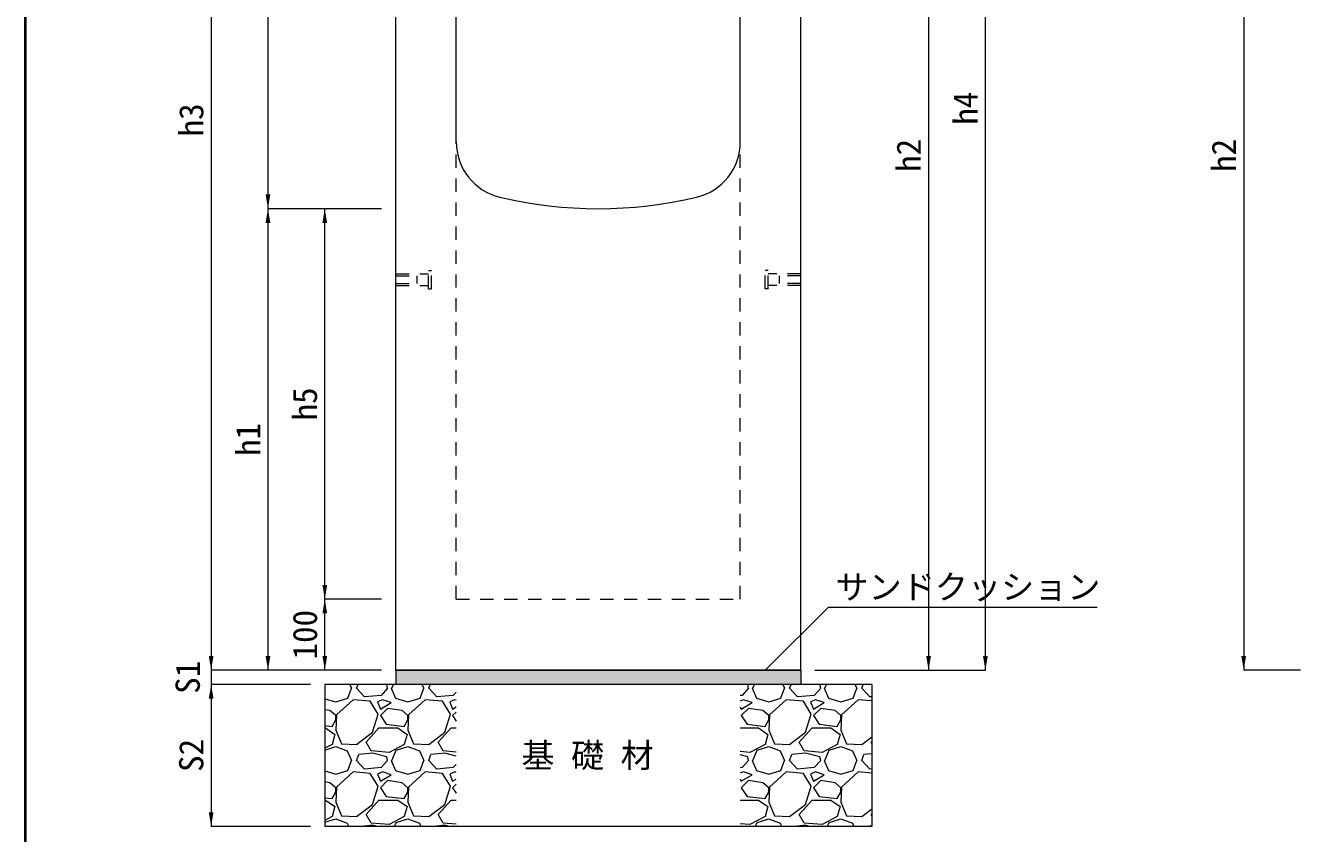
# Model space of a CAD drawing. Units: millimetres at full size; details may follow other scales. Extents: x 0 to 26200, y 7460 to 13400.
# Drawn here: x 18200 to 19995, y 9728 to 10866 of the extents above; entities that cross this region are included whole.
import ezdxf
from ezdxf.enums import TextEntityAlignment as Align

# ---------------------------------------------------------------- set-up
doc = ezdxf.new("R2010")
doc.units = ezdxf.units.MM
doc.header["$LTSCALE"] = 25
doc.linetypes.add('USER1', pattern=[1.35, 0.75, -0.6])
doc.layers.add('ハッチング', color=7, linetype='Continuous')
doc.layers.add('文字', color=7, linetype='Continuous')
for name, color, linetype, lineweight in [('ハッチング_基礎', 150, 'Continuous', 9), ('図枠', 7, 'Continuous', 5), ('寸法線', 7, 'Continuous', 9), ('引出線', 4, 'Continuous', 9), ('本体', 2, 'Continuous', 20), ('舗装・基礎', 7, 'Continuous', 5), ('ｲﾝｻｰﾄ', 3, 'USER1', 9)]:
    doc.layers.add(name, color=color, linetype=linetype, lineweight=lineweight)
doc.styles.add('ＭＳ ゴシック', font='')
doc.styles.get('ＭＳ ゴシック').set_extended_font_data('MS Gothic')

# ---------------------------------------------------------------- blocks, each defined once
blk = doc.blocks.new('filled_arrow')
at = {"color": 0, "linetype": 'Continuous', "lineweight": -2}
blk.add_solid([(7.5, 1.25), (0, 0), (7.5, -1.25)], dxfattribs=at)

msp = doc.modelspace()

# ---------------------------------------------------------------- hatches: boundary and pattern name
at = {"layer": 'ハッチング'}
msp.add_hatch(color=256, dxfattribs=at).paths.add_polyline_path([(19291.34, 9938.28), (19291.34, 9958.28), (18721.34, 9958.28), (18721.34, 9938.28)])

# ---------------------------------------------------------------- linework, layer by layer
at = {"layer": 'ハッチング_基礎'}
for p, q in [((18653.97, 9918.68), (18659.05, 9932.91)), ((18656.57, 9938.28), (18659.05, 9932.91)), ((18666.16, 9932.91), (18668.17, 9938.28)), ((18677.33, 9920.71), (18666.16, 9932.91)), ((18709.85, 9932.91), (18700.7, 9922.75)), ((18708.83, 9937.99), (18707.65, 9938.28)), ((18709.85, 9932.91), (18708.83, 9937.99)), ((18714.93, 9932.91), (18721.02, 9918.68)), ((18715.94, 9932.91), (18718.25, 9938.28)), ((18755.57, 9918.68), (18760.65, 9932.91)), ((18758.17, 9938.28), (18760.65, 9932.91)), ((18767.76, 9932.91), (18769.77, 9938.28)), ((18778.93, 9920.71), (18767.76, 9932.91)), ((18806.34, 9927.23), (18802.3, 9922.75)), ((19217.85, 9932.91), (19208.7, 9922.75)), ((19216.83, 9937.99), (19215.65, 9938.28)), ((19217.85, 9932.91), (19216.83, 9937.99)), ((19222.93, 9932.91), (19229.02, 9918.68)), ((19223.94, 9932.91), (19226.25, 9938.28)), ((19263.57, 9918.68), (19268.65, 9932.91)), ((19266.17, 9938.28), (19268.65, 9932.91)), ((19275.76, 9932.91), (19277.77, 9938.28)), ((19286.93, 9920.71), (19275.76, 9932.91)), ((19319.45, 9932.91), (19310.3, 9922.75)), ((19318.43, 9937.99), (19317.25, 9938.28)), ((19319.45, 9932.91), (19318.43, 9937.99)), ((19324.53, 9932.91), (19330.62, 9918.68)), ((19325.54, 9932.91), (19327.85, 9938.28)), ((19365.17, 9918.68), (19370.25, 9932.91)), ((19367.77, 9938.28), (19370.25, 9932.91)), ((19377.36, 9932.91), (19379.37, 9938.28)), ((19388.53, 9920.71), (19377.36, 9932.91)), ((18621.34, 9918.12), (18636.69, 9913.6)), ((18636.69, 9913.6), (18653.97, 9918.68)), ((18661.08, 9916.65), (18637.71, 9895.32)), ((18685.46, 9914.62), (18661.08, 9916.65)), ((18700.7, 9922.75), (18677.33, 9920.71)), ((18696.64, 9896.33), (18685.46, 9914.62)), ((18702.73, 9916.65), (18695.62, 9913.6)), ((18695.62, 9913.6), (18699.69, 9903.44)), ((18699.69, 9903.44), (18714.93, 9912.59)), ((18714.93, 9912.59), (18702.73, 9916.65)), ((18721.02, 9918.68), (18738.29, 9913.6)), ((18738.29, 9913.6), (18755.57, 9918.68)), ((18762.68, 9916.65), (18739.31, 9895.32)), ((18787.06, 9914.62), (18762.68, 9916.65)), ((18802.3, 9922.75), (18778.93, 9920.71)), ((18798.24, 9896.33), (18787.06, 9914.62)), ((18804.33, 9916.65), (18797.22, 9913.6)), ((18797.22, 9913.6), (18801.29, 9903.44)), ((18806.34, 9915.98), (18804.33, 9916.65)), ((19208.7, 9922.75), (19206.34, 9922.54)), ((19210.73, 9916.65), (19206.34, 9914.77)), ((19207.69, 9903.44), (19222.93, 9912.59)), ((19222.93, 9912.59), (19210.73, 9916.65)), ((19229.02, 9918.68), (19246.29, 9913.6)), ((19246.29, 9913.6), (19263.57, 9918.68)), ((19270.68, 9916.65), (19247.31, 9895.32)), ((19295.06, 9914.62), (19270.68, 9916.65)), ((19310.3, 9922.75), (19286.93, 9920.71)), ((19306.24, 9896.33), (19295.06, 9914.62)), ((19312.33, 9916.65), (19305.22, 9913.6)), ((19305.22, 9913.6), (19309.29, 9903.44)), ((19309.29, 9903.44), (19324.53, 9912.59)), ((19324.53, 9912.59), (19312.33, 9916.65)), ((19330.62, 9918.68), (19347.89, 9913.6)), ((19347.89, 9913.6), (19365.17, 9918.68)), ((19372.28, 9916.65), (19348.91, 9895.32)), ((19391.34, 9915.06), (19372.28, 9916.65)), ((19391.34, 9920.96), (19388.53, 9920.71)), ((18628.57, 9901.41), (18621.34, 9902.49)), ((18636.69, 9894.3), (18628.57, 9901.41)), ((18637.71, 9895.31), (18636.69, 9873.98)), ((18636.69, 9888.2), (18636.69, 9894.3)), ((18688.51, 9870.93), (18696.64, 9896.33)), ((18709.85, 9904.46), (18699.69, 9894.3)), ((18699.69, 9894.3), (18707.81, 9882.11)), ((18730.17, 9901.41), (18709.85, 9904.46)), ((18738.29, 9894.3), (18730.17, 9901.41)), ((18739.31, 9895.31), (18738.29, 9873.98)), ((18738.29, 9888.2), (18738.29, 9894.3)), ((18790.11, 9870.93), (18798.24, 9896.33)), ((18801.29, 9903.44), (18806.34, 9906.48)), ((18806.34, 9899.35), (18801.29, 9894.3)), ((18801.29, 9894.3), (18806.34, 9886.72)), ((19206.34, 9906.8), (19207.69, 9903.44)), ((19217.85, 9904.46), (19207.69, 9894.3)), ((19207.69, 9894.3), (19215.81, 9882.11)), ((19238.17, 9901.41), (19217.85, 9904.46)), ((19246.29, 9894.3), (19238.17, 9901.41)), ((19247.31, 9895.31), (19246.29, 9873.98)), ((19246.29, 9888.2), (19246.29, 9894.3)), ((19298.11, 9870.93), (19306.24, 9896.33)), ((19319.45, 9904.46), (19309.29, 9894.3)), ((19309.29, 9894.3), (19317.41, 9882.11)), ((19339.77, 9901.41), (19319.45, 9904.46)), ((19347.89, 9894.3), (19339.77, 9901.41)), ((19348.91, 9895.31), (19347.89, 9873.98)), ((19347.89, 9888.2), (19347.89, 9894.3)), ((18621.34, 9880.29), (18631.61, 9879.06)), ((18621.34, 9877.03), (18622.47, 9877.03)), ((18622.47, 9877.03), (18635.68, 9867.88)), ((18631.61, 9879.06), (18636.69, 9888.2)), ((18636.69, 9873.98), (18644.82, 9854.67)), ((18679.37, 9856.71), (18697.65, 9877.03)), ((18697.65, 9877.03), (18724.07, 9877.03)), ((18707.81, 9882.11), (18733.21, 9879.06)), ((18724.07, 9877.03), (18737.28, 9867.88)), ((18733.21, 9879.06), (18738.29, 9888.2)), ((18738.29, 9873.98), (18746.42, 9854.67)), ((18780.97, 9856.71), (18799.25, 9877.03)), ((18799.25, 9877.03), (18806.34, 9877.03)), ((19206.34, 9877.03), (19232.07, 9877.03)), ((19215.81, 9882.11), (19241.21, 9879.06)), ((19232.07, 9877.03), (19245.28, 9867.88)), ((19241.21, 9879.06), (19246.29, 9888.2)), ((19246.29, 9873.98), (19254.42, 9854.67)), ((19288.97, 9856.71), (19307.25, 9877.03)), ((19307.25, 9877.03), (19333.67, 9877.03)), ((19317.41, 9882.11), (19342.81, 9879.06)), ((19333.67, 9877.03), (19346.88, 9867.88)), ((19342.81, 9879.06), (19347.89, 9888.2)), ((19347.89, 9873.98), (19356.02, 9854.67)), ((18635.68, 9867.88), (18631.61, 9853.66)), ((18644.82, 9854.67), (18666.16, 9853.66)), ((18666.16, 9853.66), (18688.51, 9870.93)), ((18686.48, 9844.51), (18679.37, 9856.71)), ((18737.28, 9867.88), (18733.21, 9853.66)), ((18746.42, 9854.67), (18767.76, 9853.66)), ((18767.76, 9853.66), (18790.11, 9870.93)), ((18788.08, 9844.51), (18780.97, 9856.71)), ((19245.28, 9867.88), (19241.21, 9853.66)), ((19254.42, 9854.67), (19275.76, 9853.66)), ((19275.76, 9853.66), (19298.11, 9870.93)), ((19296.08, 9844.51), (19288.97, 9856.71)), ((19346.88, 9867.88), (19342.81, 9853.66)), ((19356.02, 9854.67), (19377.36, 9853.66)), ((19377.36, 9853.66), (19391.34, 9864.46)), ((19390.57, 9856.71), (19391.34, 9857.57)), ((19391.34, 9855.38), (19390.57, 9856.71)), ((18631.61, 9853.66), (18621.34, 9848.28)), ((18621.34, 9845.81), (18636.69, 9850.61)), ((18636.69, 9850.61), (18652.95, 9844.51)), ((18652.95, 9844.51), (18659.05, 9831.31)), ((18666.16, 9831.31), (18669.21, 9839.43)), ((18688.51, 9841.47), (18669.21, 9839.43)), ((18711.88, 9842.48), (18686.48, 9844.51)), ((18708.83, 9836.39), (18688.51, 9841.47)), ((18709.85, 9831.31), (18708.83, 9836.39)), ((18733.21, 9853.66), (18711.88, 9842.48)), ((18715.94, 9831.31), (18722.04, 9845.53)), ((18722.04, 9845.53), (18738.29, 9850.61)), ((18738.29, 9850.61), (18754.55, 9844.51)), ((18754.55, 9844.51), (18760.65, 9831.31)), ((18767.76, 9831.31), (18770.81, 9839.43)), ((18790.11, 9841.47), (18770.81, 9839.43)), ((18806.34, 9843.05), (18788.08, 9844.51)), ((18806.34, 9837.41), (18790.11, 9841.47)), ((19219.88, 9842.48), (19206.34, 9843.57)), ((19216.83, 9836.39), (19206.34, 9839.01)), ((19217.85, 9831.31), (19216.83, 9836.39)), ((19241.21, 9853.66), (19219.88, 9842.48)), ((19223.94, 9831.31), (19230.04, 9845.53)), ((19230.04, 9845.53), (19246.29, 9850.61)), ((19246.29, 9850.61), (19262.55, 9844.51)), ((19262.55, 9844.51), (19268.65, 9831.31)), ((19275.76, 9831.31), (19278.81, 9839.43)), ((19298.11, 9841.47), (19278.81, 9839.43)), ((19321.48, 9842.48), (19296.08, 9844.51)), ((19318.43, 9836.39), (19298.11, 9841.47)), ((19319.45, 9831.31), (19318.43, 9836.39)), ((19342.81, 9853.66), (19321.48, 9842.48)), ((19325.54, 9831.31), (19331.64, 9845.53)), ((19331.64, 9845.53), (19347.89, 9850.61)), ((19347.89, 9850.61), (19364.15, 9844.51)), ((19364.15, 9844.51), (19370.25, 9831.31)), ((19377.36, 9831.31), (19380.41, 9839.43)), ((19391.34, 9840.59), (19380.41, 9839.43)), ((18653.97, 9817.08), (18659.05, 9831.31)), ((18677.33, 9819.11), (18666.16, 9831.31)), ((18700.7, 9821.15), (18677.33, 9819.11)), ((18709.85, 9831.31), (18700.7, 9821.15)), ((18714.93, 9831.31), (18721.02, 9817.08)), ((18755.57, 9817.08), (18760.65, 9831.31)), ((18778.93, 9819.11), (18767.76, 9831.31)), ((18802.3, 9821.15), (18778.93, 9819.11)), ((18806.34, 9825.63), (18802.3, 9821.15)), ((19208.7, 9821.15), (19206.34, 9820.94)), ((19217.85, 9831.31), (19208.7, 9821.15)), ((19222.93, 9831.31), (19229.02, 9817.08)), ((19263.57, 9817.08), (19268.65, 9831.31)), ((19286.93, 9819.11), (19275.76, 9831.31)), ((19310.3, 9821.15), (19286.93, 9819.11)), ((19319.45, 9831.31), (19310.3, 9821.15)), ((19324.53, 9831.31), (19330.62, 9817.08)), ((19365.17, 9817.08), (19370.25, 9831.31)), ((19388.53, 9819.11), (19377.36, 9831.31)), ((19391.34, 9819.36), (19388.53, 9819.11)), ((18621.34, 9816.52), (18636.69, 9812)), ((18628.57, 9799.81), (18621.34, 9800.89)), ((18636.69, 9812), (18653.97, 9817.08)), ((18661.08, 9815.05), (18637.71, 9793.72)), ((18685.46, 9813.02), (18661.08, 9815.05)), ((18696.64, 9794.73), (18685.46, 9813.02)), ((18702.73, 9815.05), (18695.62, 9812)), ((18695.62, 9812), (18699.69, 9801.84)), ((18699.69, 9801.84), (18714.93, 9810.99)), ((18709.85, 9802.86), (18699.69, 9792.7)), ((18714.93, 9810.99), (18702.73, 9815.05)), ((18730.17, 9799.81), (18709.85, 9802.86)), ((18721.02, 9817.08), (18738.29, 9812)), ((18738.29, 9812), (18755.57, 9817.08)), ((18762.68, 9815.05), (18739.31, 9793.72)), ((18787.06, 9813.02), (18762.68, 9815.05)), ((18798.24, 9794.73), (18787.06, 9813.02)), ((18804.33, 9815.05), (18797.22, 9812)), ((18797.22, 9812), (18801.29, 9801.84)), ((18801.29, 9801.84), (18806.34, 9804.88)), ((18806.34, 9814.38), (18804.33, 9815.05)), ((19210.73, 9815.05), (19206.34, 9813.17)), ((19206.34, 9805.2), (19207.69, 9801.84)), ((19207.69, 9801.84), (19222.93, 9810.99)), ((19217.85, 9802.86), (19207.69, 9792.7)), ((19222.93, 9810.99), (19210.73, 9815.05)), ((19238.17, 9799.81), (19217.85, 9802.86)), ((19229.02, 9817.08), (19246.29, 9812)), ((19246.29, 9812), (19263.57, 9817.08)), ((19270.68, 9815.05), (19247.31, 9793.72)), ((19295.06, 9813.02), (19270.68, 9815.05)), ((19306.24, 9794.73), (19295.06, 9813.02)), ((19312.33, 9815.05), (19305.22, 9812)), ((19305.22, 9812), (19309.29, 9801.84)), ((19309.29, 9801.84), (19324.53, 9810.99)), ((19319.45, 9802.86), (19309.29, 9792.7)), ((19324.53, 9810.99), (19312.33, 9815.05)), ((19339.77, 9799.81), (19319.45, 9802.86)), ((19330.62, 9817.08), (19347.89, 9812)), ((19347.89, 9812), (19365.17, 9817.08)), ((19372.28, 9815.05), (19348.91, 9793.72)), ((19391.34, 9813.46), (19372.28, 9815.05)), ((18636.69, 9792.7), (18628.57, 9799.81)), ((18631.61, 9777.46), (18636.69, 9786.6)), ((18637.71, 9793.71), (18636.69, 9772.38)), ((18636.69, 9786.6), (18636.69, 9792.7)), ((18688.51, 9769.33), (18696.64, 9794.73)), ((18699.69, 9792.7), (18707.81, 9780.51)), ((18738.29, 9792.7), (18730.17, 9799.81)), ((18733.21, 9777.46), (18738.29, 9786.6)), ((18739.31, 9793.71), (18738.29, 9772.38)), ((18738.29, 9786.6), (18738.29, 9792.7)), ((18790.11, 9769.33), (18798.24, 9794.73)), ((18806.34, 9797.75), (18801.29, 9792.7)), ((18801.29, 9792.7), (18806.34, 9785.12)), ((19207.69, 9792.7), (19215.81, 9780.51)), ((19246.29, 9792.7), (19238.17, 9799.81)), ((19241.21, 9777.46), (19246.29, 9786.6)), ((19247.31, 9793.71), (19246.29, 9772.38)), ((19246.29, 9786.6), (19246.29, 9792.7)), ((19298.11, 9769.33), (19306.24, 9794.73)), ((19309.29, 9792.7), (19317.41, 9780.51)), ((19347.89, 9792.7), (19339.77, 9799.81)), ((19342.81, 9777.46), (19347.89, 9786.6)), ((19348.91, 9793.71), (19347.89, 9772.38)), ((19347.89, 9786.6), (19347.89, 9792.7)), ((18621.34, 9778.69), (18631.61, 9777.46)), ((18621.34, 9775.43), (18622.47, 9775.43)), ((18622.47, 9775.43), (18635.68, 9766.28)), ((18635.68, 9766.28), (18631.61, 9752.06)), ((18636.69, 9772.38), (18644.82, 9753.07)), ((18666.16, 9752.06), (18688.51, 9769.33)), ((18679.37, 9755.11), (18697.65, 9775.43)), ((18697.65, 9775.43), (18724.07, 9775.43)), ((18707.81, 9780.51), (18733.21, 9777.46)), ((18724.07, 9775.43), (18737.28, 9766.28)), ((18737.28, 9766.28), (18733.21, 9752.06)), ((18738.29, 9772.38), (18746.42, 9753.07)), ((18767.76, 9752.06), (18790.11, 9769.33)), ((18780.97, 9755.11), (18799.25, 9775.43)), ((18799.25, 9775.43), (18806.34, 9775.43)), ((19206.34, 9775.43), (19232.07, 9775.43)), ((19215.81, 9780.51), (19241.21, 9777.46)), ((19232.07, 9775.43), (19245.28, 9766.28)), ((19245.28, 9766.28), (19241.21, 9752.06)), ((19246.29, 9772.38), (19254.42, 9753.07)), ((19275.76, 9752.06), (19298.11, 9769.33)), ((19288.97, 9755.11), (19307.25, 9775.43)), ((19307.25, 9775.43), (19333.67, 9775.43)), ((19317.41, 9780.51), (19342.81, 9777.46)), ((19333.67, 9775.43), (19346.88, 9766.28)), ((19346.88, 9766.28), (19342.81, 9752.06)), ((19347.89, 9772.38), (19356.02, 9753.07)), ((18631.61, 9752.06), (18621.34, 9746.68)), ((18621.34, 9744.21), (18636.69, 9749.01)), ((18636.69, 9749.01), (18652.95, 9742.91)), ((18644.82, 9753.07), (18666.16, 9752.06)), ((18686.48, 9742.91), (18679.37, 9755.11)), ((18733.21, 9752.06), (18711.88, 9740.88)), ((18722.04, 9743.93), (18738.29, 9749.01)), ((18738.29, 9749.01), (18754.55, 9742.91)), ((18746.42, 9753.07), (18767.76, 9752.06)), ((18788.08, 9742.91), (18780.97, 9755.11)), ((19241.21, 9752.06), (19219.88, 9740.88)), ((19230.04, 9743.93), (19246.29, 9749.01)), ((19246.29, 9749.01), (19262.55, 9742.91)), ((19254.42, 9753.07), (19275.76, 9752.06)), ((19296.08, 9742.91), (19288.97, 9755.11)), ((19342.81, 9752.06), (19321.48, 9740.88)), ((19331.64, 9743.93), (19347.89, 9749.01)), ((19347.89, 9749.01), (19364.15, 9742.91)), ((19356.02, 9753.07), (19377.36, 9752.06)), ((19377.36, 9752.06), (19391.34, 9762.86)), ((19390.57, 9755.11), (19391.34, 9755.97)), ((19391.34, 9753.78), (19390.57, 9755.11)), ((18652.95, 9742.91), (18655.09, 9738.28)), ((18688.51, 9739.87), (18673.45, 9738.28)), ((18711.88, 9740.88), (18686.48, 9742.91)), ((18694.85, 9738.28), (18688.51, 9739.87)), ((18719.62, 9738.28), (18722.04, 9743.93)), ((18754.55, 9742.91), (18756.69, 9738.28)), ((18790.11, 9739.87), (18775.05, 9738.28)), ((18806.34, 9741.45), (18788.08, 9742.91)), ((18796.45, 9738.28), (18790.11, 9739.87)), ((19219.88, 9740.88), (19206.34, 9741.97)), ((19227.62, 9738.28), (19230.04, 9743.93)), ((19262.55, 9742.91), (19264.69, 9738.28)), ((19298.11, 9739.87), (19283.05, 9738.28)), ((19321.48, 9740.88), (19296.08, 9742.91)), ((19304.45, 9738.28), (19298.11, 9739.87)), ((19329.22, 9738.28), (19331.64, 9743.93)), ((19364.15, 9742.91), (19366.29, 9738.28)), ((19391.34, 9738.99), (19384.65, 9738.28))]:
    msp.add_line(p, q, dxfattribs=at)
at = {"layer": '図枠', "lineweight": 40}
msp.add_line((18200, 7659.96), (18200, 13199.96), dxfattribs=at)
at = {"layer": '寸法線'}
for p, q in [((19551.34, 9958.28), (19551.34, 11541.28)), ((18461.34, 11508.28), (18461.34, 9958.28)), ((18541.34, 11408.28), (18541.34, 10608.28)), ((19471.34, 11408.28), (19471.34, 9958.28)), ((19914.96, 11408.28), (19914.96, 9958.28)), ((18701.34, 10608.28), (18541.34, 10608.28)), ((18541.34, 10608.28), (18541.34, 9958.28)), ((18701.34, 10608.28), (18541.34, 10608.28)), ((18621.34, 10058.28), (18621.34, 10608.28)), ((18701.34, 10608.28), (18621.34, 10608.28)), ((18701.34, 10058.28), (18621.34, 10058.28)), ((18621.34, 9958.28), (18621.34, 10058.28)), ((18701.34, 10058.28), (18621.34, 10058.28)), ((18461.34, 9998.28), (18461.34, 9898.28)), ((18701.34, 9958.28), (18461.34, 9958.28)), ((18701.34, 9958.28), (18461.34, 9958.28)), ((18701.34, 9958.28), (18541.34, 9958.28)), ((18701.34, 9958.28), (18621.34, 9958.28)), ((19311.34, 9958.28), (19471.34, 9958.28)), ((19311.34, 9958.28), (19551.34, 9958.28)), ((19994.96, 9958.28), (19914.96, 9958.28)), ((18601.34, 9938.28), (18461.34, 9938.28)), ((18461.34, 9938.28), (18461.34, 9738.28)), ((18601.34, 9938.28), (18461.34, 9938.28)), ((18601.34, 9738.28), (18461.34, 9738.28))]:
    msp.add_line(p, q, dxfattribs=at)
at = {"layer": '引出線'}
msp.add_lwpolyline([(19241.34, 9958.28), (19330.3, 10047.24), (19708.52, 10047.24)], dxfattribs=at)
at = {"layer": '本体'}
for p, q in [((18806.34, 10702.32), (18806.34, 11418.28)), ((19206.34, 10702.32), (19206.34, 11418.28)), ((18721.34, 9958.28), (18721.34, 11408.28)), ((19291.34, 9958.28), (19291.34, 11408.28)), ((18721.34, 9958.28), (19291.34, 9958.28)), ((19261.34, 9958.28), (18721.34, 9958.28))]:
    msp.add_line(p, q, dxfattribs=at)
at = {"layer": '本体', "linetype": 'USER1', "lineweight": 15}
for p, q in [((18806.34, 10058.28), (18806.34, 10702.32)), ((19206.34, 10058.28), (19206.34, 10702.32)), ((18806.34, 10058.28), (19206.34, 10058.28))]:
    msp.add_line(p, q, dxfattribs=at)
at = {"layer": '本体'}
for centre, radius, start, end in [((18886.34, 10702.32), 80, 180, 256.65764), ((19126.34, 10702.32), 80, 283.34236, 0), ((19006.34, 11208.28), 600, 256.65764, 283.34236)]:
    msp.add_arc(centre, radius, start, end, dxfattribs=at)
at = {"layer": '舗装・基礎', "color": 3, "lineweight": 20}
for p, q in [((19291.34, 9958.28), (18721.34, 9958.28)), ((18721.34, 9958.28), (18721.34, 9938.28)), ((19291.34, 9958.28), (19291.34, 9938.28)), ((19391.34, 9938.28), (18621.34, 9938.28)), ((18621.34, 9938.28), (18621.34, 9738.28)), ((19391.34, 9938.28), (19391.34, 9738.28)), ((19391.34, 9738.28), (18621.34, 9738.28))]:
    msp.add_line(p, q, dxfattribs=at)
at = {"layer": 'ｲﾝｻｰﾄ'}
for p, q in [((18767.34, 10521.03), (18771.34, 10521.03)), ((18767.34, 10495.53), (18767.34, 10521.03)), ((18771.34, 10495.53), (18771.34, 10521.03)), ((19245.34, 10521.03), (19241.34, 10521.03)), ((19241.34, 10495.53), (19241.34, 10521.03)), ((19245.34, 10495.53), (19245.34, 10521.03)), ((18721.34, 10500.03), (18721.34, 10516.53)), ((18721.34, 10516.53), (18767.34, 10516.53)), ((18721.34, 10513.53), (18751.34, 10513.53)), ((18721.34, 10503.03), (18751.34, 10503.03)), ((18751.34, 10503.03), (18751.34, 10513.53)), ((19291.34, 10516.53), (19245.34, 10516.53)), ((19261.34, 10503.03), (19261.34, 10513.53)), ((19291.34, 10513.53), (19261.34, 10513.53)), ((19291.34, 10503.03), (19261.34, 10503.03)), ((19291.34, 10500.03), (19291.34, 10516.53)), ((18721.34, 10500.03), (18767.34, 10500.03)), ((18767.34, 10495.53), (18771.34, 10495.53)), ((19245.34, 10495.53), (19241.34, 10495.53)), ((19291.34, 10500.03), (19245.34, 10500.03))]:
    msp.add_line(p, q, dxfattribs=at)

# ---------------------------------------------------------------- block references
at = {"layer": '寸法線', "xscale": 2.67, "yscale": 2.67}
for p, rotation in [((18541.34, 10608.28), 90), ((18541.34, 10608.28), 270), ((18621.34, 10608.28), 270), ((18621.34, 10058.28), 90), ((18621.34, 10058.28), 270), ((18461.34, 9958.28), 90), ((18461.34, 9958.28), 90), ((18541.34, 9958.28), 90), ((18621.34, 9958.28), 90), ((19471.34, 9958.28), 90), ((19551.34, 9958.28), 90), ((19914.96, 9958.28), 90), ((18461.34, 9938.28), 270), ((18461.34, 9938.28), 270), ((18461.34, 9738.28), 90)]:
    msp.add_blockref('filled_arrow', p, dxfattribs=dict(at, rotation=rotation))
at = {"layer": '引出線', "xscale": 0.133, "yscale": 0.133, "rotation": 45}
msp.add_blockref('filled_arrow', (19241.34, 9958.28), dxfattribs=at)

# ---------------------------------------------------------------- texts
at = {"layer": '寸法線', "style": 'ＭＳ ゴシック'}
for s, p in [('h4', (19523.34, 10749.78)), ('h3', (18433.34, 10733.28)), ('h2', (19443.34, 10683.28)), ('h2', (19886.96, 10683.28)), ('h5', (18593.34, 10333.28)), ('h1', (18513.34, 10283.28)), ('100', (18593.34, 10008.28)), ('S1', (18428.34, 9948.28)), ('S2', (18433.34, 9838.28))]:
    msp.add_text(s, height=34.18, rotation=90, dxfattribs=at).set_placement(p, align=Align.MIDDLE_CENTER)
at = {"layer": '引出線', "style": 'ＭＳ ゴシック'}
msp.add_text('サンドクッション', height=34.18, dxfattribs=at).set_placement((19340.3, 10092.63), align=Align.TOP_LEFT)
at = {"layer": '文字', "style": 'ＭＳ ゴシック'}
msp.add_text('基 礎 材', height=34.18, dxfattribs=at).set_placement((18991.34, 9838.28), align=Align.MIDDLE_CENTER)

doc.saveas('drawing.dxf')
